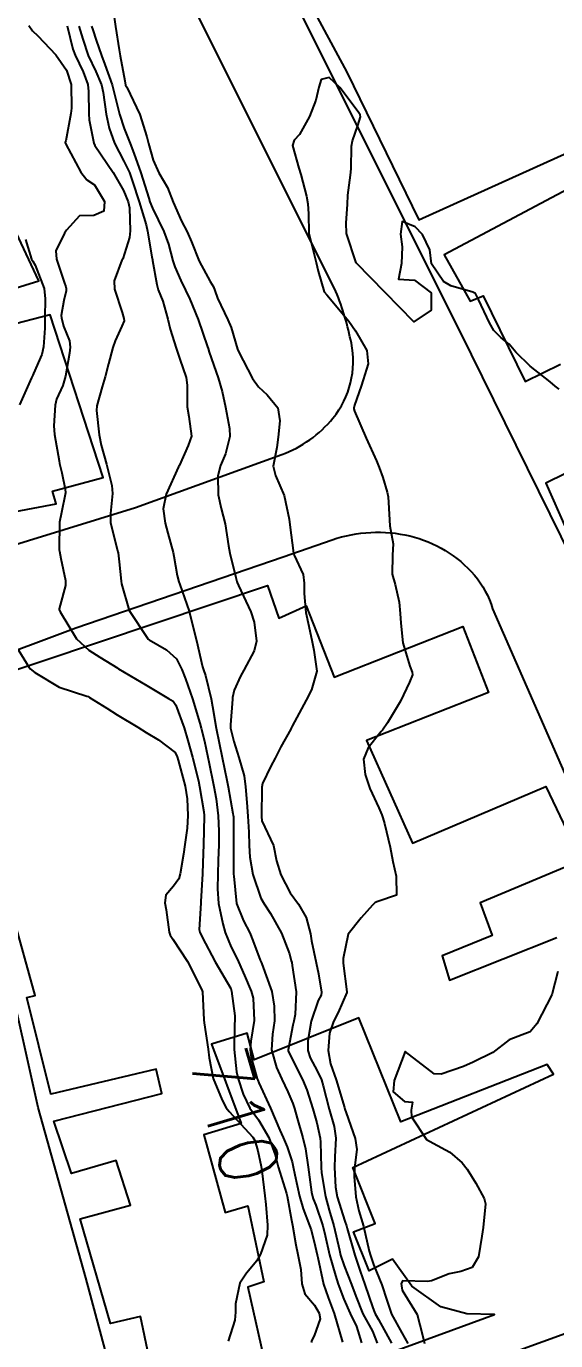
# Model space of a CAD drawing. Header units: metres. Extents: x 298520 to 308411, y 7433745 to 7450750.
# Drawn here: x 305611.2 to 305647.5, y 7436215.3 to 7436305.3 of the extents above; entities that cross this region are included whole.
import ezdxf
from ezdxf.enums import TextEntityAlignment as Align

# ---------------------------------------------------------------- set-up
doc = ezdxf.new("R2010")
doc.units = ezdxf.units.M
doc.header["$LTSCALE"] = 10
for name, color, linetype in [('Cotas', 45, 'Continuous'), ('Curvas de Nivel 1m', 11, 'Continuous'), ('Curvas de Nivel 5m', 15, 'Continuous'), ('Edificações', 30, 'Continuous'), ('Vias Primárias', 230, 'Continuous')]:
    doc.layers.add(name, color=color, linetype=linetype)
doc.styles.add('Style-STANDARD', font='STANDARD.shx')

msp = doc.modelspace()

# ---------------------------------------------------------------- linework, layer by layer
at = {"layer": 'Curvas de Nivel 1m', "flags": 128}
for points, elevation in [([(305611.389, 7436305.399), (305611.644, 7436305.04), (305611.996, 7436304.692), (305613.242, 7436303.377), (305613.968, 7436302.344), (305614.277, 7436301.365), (305614.308, 7436299.736), (305614.266, 7436299.365), (305613.914, 7436297.491), (305613.882, 7436297.402), (305613.872, 7436297.37), (305613.911, 7436297.268), (305614.951, 7436295.354), (305615.353, 7436294.824), (305615.874, 7436294.484), (305616.576, 7436293.333), (305616.52, 7436292.667), (305615.848, 7436292.371), (305614.85, 7436292.353), (305613.957, 7436291.368), (305613.831, 7436291.161), (305613.232, 7436289.963), (305613.285, 7436289.375), (305613.797, 7436287.806), (305613.921, 7436287.495), (305613.95, 7436287.368), (305613.935, 7436287.224), (305613.781, 7436286.555), (305613.609, 7436285.528), (305613.613, 7436285.372), (305613.757, 7436284.792), (305614.172, 7436283.788), (305614.215, 7436283.363), (305614.166, 7436282.934), (305613.906, 7436281.367), (305613.706, 7436280.719), (305613.291, 7436279.78), (305613.18, 7436279.375), (305613.102, 7436277.952), (305613.136, 7436277.375), (305613.454, 7436275.564), (305613.495, 7436275.371), (305613.637, 7436274.735), (305613.882, 7436273.623), (305613.892, 7436273.366), (305613.608, 7436271.915), (305613.511, 7436271.464), (305613.496, 7436271.371), (305613.472, 7436269.474), (305613.48, 7436269.371), (305613.568, 7436268.865), (305613.886, 7436267.367), (305613.892, 7436267.022), (305613.528, 7436265.684), (305613.467, 7436265.427), (305613.468, 7436265.371), (305613.521, 7436265.212), (305614.654, 7436263.358), (305615.495, 7436262.598), (305616.26, 7436262.108), (305617.483, 7436261.356), (305617.536, 7436261.319), (305619.466, 7436260.17), (305620.952, 7436259.278), (305621.268, 7436259.09), (305621.448, 7436258.822), (305622.02, 7436257.264), (305622.28, 7436256.401), (305622.592, 7436255.258), (305623.009, 7436253.631), (305623.085, 7436253.253), (305623.365, 7436251.504), (305623.4, 7436251.25), (305623.403, 7436251.209), (305623.343, 7436249.25), (305623.327, 7436248.667), (305623.286, 7436247.278), (305623.282, 7436247.25), (305623.169, 7436245.367), (305623.157, 7436245.251), (305623.061, 7436243.456), (305623.106, 7436243.252), (305623.26, 7436242.912), (305624.143, 7436241.241), (305625.215, 7436239.402), (305625.274, 7436239.229), (305625.49, 7436237.52), (305625.499, 7436237.225), (305625.476, 7436236.938), (305625.443, 7436235.226), (305625.611, 7436233.687), (305625.72, 7436233.221), (305626.071, 7436232.155), (305626.533, 7436231.209), (305627.111, 7436230.392), (305627.837, 7436229.193), (305628.268, 7436228.001), (305628.475, 7436227.186), (305629.045, 7436225.347), (305629.084, 7436225.179), (305629.384, 7436223.533), (305629.455, 7436223.174), (305629.68, 7436221.84), (305629.817, 7436221.168), (305630.011, 7436220.141), (305630.095, 7436219.163), (305630.282, 7436218.476), (305630.958, 7436217.704), (305631.277, 7436217.147), (305631.336, 7436216.757), (305630.93, 7436215.6), (305630.772, 7436215.305), (305630.737, 7436215.153)], 709), ([(305614.016, 7436305.37), (305614.409, 7436303.786), (305614.56, 7436303.361), (305615.102, 7436302.217), (305615.419, 7436301.348), (305615.481, 7436300.88), (305615.5, 7436299.346), (305615.518, 7436298.935), (305615.828, 7436297.341), (305615.91, 7436297.178), (305617.17, 7436295.327), (305617.871, 7436294.097), (305618.18, 7436293.317), (305618.27, 7436292.902), (305618.316, 7436291.315), (305618.277, 7436290.867), (305617.814, 7436289.399), (305617.785, 7436289.349), (305617.755, 7436289.321), (305617.227, 7436287.897), (305617.249, 7436287.325), (305617.769, 7436285.727), (305617.896, 7436285.319), (305617.911, 7436285.169), (305617.758, 7436284.796), (305617.288, 7436283.784), (305617.149, 7436283.326), (305616.852, 7436282.203), (305616.603, 7436281.331), (305616.398, 7436280.641), (305616.044, 7436279.336), (305616.018, 7436279.008), (305616.209, 7436277.335), (305616.351, 7436276.644), (305616.706, 7436275.329), (305617.075, 7436273.879), (305617.125, 7436273.325), (305616.971, 7436271.965), (305616.986, 7436271.326), (305617.466, 7436269.43), (305617.49, 7436269.321), (305617.503, 7436269.252), (305617.566, 7436268.632), (305617.707, 7436267.318), (305617.725, 7436267.143), (305618.254, 7436265.313), (305619.504, 7436263.404), (305619.553, 7436263.349), (305619.63, 7436263.298), (305620.82, 7436262.604), (305621.49, 7436261.995), (305621.878, 7436261.266), (305622.122, 7436260.615), (305622.587, 7436259.259), (305623.105, 7436257.585), (305623.201, 7436257.252), (305623.42, 7436256.36), (305623.656, 7436255.247), (305623.721, 7436254.926), (305624.065, 7436253.243), (305624.216, 7436252.4), (305624.362, 7436251.24), (305624.406, 7436250.18), (305624.393, 7436249.239), (305624.365, 7436248.197), (305624.336, 7436247.24), (305624.303, 7436246.235), (305624.378, 7436245.239), (305624.679, 7436243.826), (305624.843, 7436243.234), (305625.253, 7436242.246), (305625.586, 7436241.565), (305625.74, 7436241.223), (305626.158, 7436240.287), (305626.622, 7436239.209), (305626.752, 7436238.751), (305626.831, 7436237.205), (305626.594, 7436235.786), (305626.54, 7436235.209), (305626.618, 7436234.669), (305627.038, 7436233.202), (305627.063, 7436233.122), (305627.14, 7436232.94), (305627.939, 7436231.192), (305628.588, 7436229.698), (305628.819, 7436229.183), (305629.087, 7436228.553), (305629.434, 7436227.532), (305629.503, 7436227.174), (305629.601, 7436226.636), (305629.927, 7436225.167), (305630.171, 7436224.3), (305630.619, 7436223.156), (305630.725, 7436222.859), (305631.009, 7436221.744), (305631.146, 7436221.149), (305631.182, 7436220.967), (305631.566, 7436219.144), (305631.889, 7436218.216), (305632.3, 7436217.137), (305632.881, 7436215.173)], 708), ([(305614.817, 7436305.358), (305615.091, 7436304.45), (305615.461, 7436303.348), (305615.966, 7436302.234), (305616.354, 7436301.336), (305616.487, 7436300.795), (305616.684, 7436299.332), (305616.888, 7436298.366), (305617.246, 7436297.327), (305617.895, 7436296.109), (305618.272, 7436295.316), (305618.485, 7436294.706), (305618.934, 7436293.309), (305619.413, 7436291.731), (305619.509, 7436291.303), (305619.815, 7436289.535), (305619.859, 7436289.345), (305619.864, 7436289.299), (305620.145, 7436287.643), (305620.252, 7436287.293), (305620.56, 7436286.51), (305620.897, 7436285.283), (305621.071, 7436284.595), (305621.475, 7436283.274), (305621.732, 7436282.542), (305622.155, 7436281.266), (305622.231, 7436280.741), (305622.229, 7436279.265), (305622.354, 7436278.596), (305622.525, 7436277.261), (305622.301, 7436276.626), (305621.701, 7436275.269), (305621.682, 7436275.23), (305621.642, 7436275.148), (305620.783, 7436273.283), (305620.596, 7436272.268), (305620.731, 7436271.283), (305620.907, 7436270.601), (305621.267, 7436269.275), (305621.322, 7436269.025), (305621.557, 7436267.699), (305621.661, 7436267.269), (305621.725, 7436267.094), (305622.358, 7436265.262), (305622.632, 7436264.138), (305622.872, 7436263.256), (305623.287, 7436261.45), (305623.344, 7436261.251), (305623.477, 7436260.843), (305623.882, 7436259.246), (305623.969, 7436258.723), (305624.225, 7436257.242), (305624.424, 7436256.234), (305624.623, 7436255.238), (305624.942, 7436253.68), (305625.031, 7436253.234), (305625.365, 7436251.399), (305625.39, 7436251.257), (305625.392, 7436251.23), (305625.395, 7436251.197), (305625.416, 7436249.229), (305625.397, 7436247.312), (305625.406, 7436247.229), (305625.428, 7436247.112), (305625.614, 7436245.225), (305626.093, 7436244.04), (305626.516, 7436243.211), (305626.738, 7436242.688), (305627.244, 7436241.347), (305627.302, 7436241.199), (305627.341, 7436241.099), (305628.03, 7436239.192), (305628.193, 7436238.2), (305628.214, 7436237.19), (305628.086, 7436236.284), (305627.999, 7436235.192), (305628.345, 7436233.994), (305628.724, 7436233.184), (305629.134, 7436232.312), (305629.469, 7436231.517), (305629.586, 7436231.173), (305629.77, 7436230.513), (305630.16, 7436229.164), (305630.336, 7436228.412), (305630.511, 7436227.158), (305630.761, 7436225.44), (305630.821, 7436225.153), (305630.869, 7436224.98), (305631.037, 7436224.56), (305631.527, 7436223.145), (305631.691, 7436222.469), (305631.993, 7436221.14), (305632.392, 7436219.726), (305632.582, 7436219.134), (305632.963, 7436218.105), (305633.396, 7436217.126), (305633.822, 7436216.239), (305634.164, 7436215.118)], 707), ([(305615.689, 7436305.345), (305615.763, 7436305.106), (305615.993, 7436304.385), (305616.363, 7436303.336), (305616.585, 7436302.722), (305617.086, 7436301.329), (305617.489, 7436299.773), (305617.589, 7436299.323), (305617.923, 7436298.329), (305618.32, 7436297.316), (305618.575, 7436296.641), (305619.063, 7436295.308), (305619.603, 7436293.565), (305619.683, 7436293.302), (305619.857, 7436292.88), (305620.639, 7436291.288), (305620.955, 7436290.414), (305621.25, 7436289.278), (305621.383, 7436288.851), (305621.799, 7436287.911), (305622.118, 7436287.267), (305622.409, 7436286.638), (305622.976, 7436285.258), (305623.621, 7436283.374), (305623.663, 7436283.251), (305623.739, 7436283.015), (305624.346, 7436281.244), (305624.627, 7436280.318), (305624.869, 7436279.238), (305625.126, 7436277.788), (305625.158, 7436277.235), (305624.857, 7436276.036), (305624.508, 7436275.241), (305624.341, 7436274.538), (305624.356, 7436273.243), (305624.55, 7436272.299), (305624.828, 7436271.238), (305625.071, 7436269.742), (305625.163, 7436269.234), (305625.556, 7436267.566), (305625.627, 7436267.302), (305625.655, 7436267.228), (305625.759, 7436267.018), (305626.6, 7436265.214), (305626.815, 7436264.51), (305626.988, 7436263.208), (305626.828, 7436262.542), (305626.117, 7436261.22), (305625.897, 7436260.803), (305625.462, 7436259.85), (305625.339, 7436259.347), (305625.328, 7436259.231), (305625.192, 7436257.475), (305625.211, 7436257.232), (305625.419, 7436256.319), (305625.781, 7436255.224), (305626.141, 7436253.969), (305626.227, 7436253.217), (305626.311, 7436252.155), (305626.382, 7436251.215), (305626.451, 7436250.109), (305626.485, 7436249.213), (305626.515, 7436248.402), (305626.726, 7436247.209), (305627.289, 7436245.601), (305627.499, 7436245.198), (305627.938, 7436244.532), (305628.698, 7436243.186), (305629.249, 7436241.772), (305629.368, 7436241.302), (305629.395, 7436241.178), (305629.434, 7436240.983), (305629.696, 7436239.173), (305629.641, 7436237.617), (305629.543, 7436237.175), (305629.478, 7436236.886), (305629.165, 7436235.307), (305629.14, 7436235.203), (305629.142, 7436235.18), (305629.162, 7436235.123), (305629.8, 7436233.821), (305630.134, 7436233.165), (305630.43, 7436232.454), (305630.839, 7436231.154), (305631.109, 7436230.198), (305631.352, 7436229.147), (305631.374, 7436228.863), (305631.413, 7436227.147), (305631.441, 7436226.773), (305631.707, 7436225.143), (305631.96, 7436224.214), (305632.285, 7436223.137), (305632.659, 7436221.481), (305632.745, 7436221.133), (305632.992, 7436220.406), (305633.485, 7436219.125), (305633.778, 7436218.308), (305634.271, 7436217.117), (305634.935, 7436215.915), (305635.249, 7436215.105)], 706), ([(305647.708, 7436280.474), (305647.432, 7436280.686), (305647.092, 7436280.969), (305645.729, 7436282.054), (305644.748, 7436283), (305644.303, 7436283.559), (305643.753, 7436283.99), (305643.247, 7436284.504), (305642.933, 7436285.018), (305642.183, 7436286.63), (305641.984, 7436287.028), (305641.794, 7436287.129), (305640.292, 7436287.546), (305639.801, 7436287.854), (305638.963, 7436289.068), (305638.858, 7436290.034), (305638.365, 7436291.075), (305637.841, 7436291.611), (305636.965, 7436291.974), (305636.852, 7436291.095), (305636.961, 7436290.23), (305636.921, 7436289.093), (305636.719, 7436288.013), (305637.802, 7436287.941), (305638.942, 7436287.069), (305638.953, 7436285.89), (305637.763, 7436285.08), (305635.793, 7436287.11), (305633.813, 7436289.13), (305633.145, 7436291.137), (305633.115, 7436291.866), (305633.205, 7436293.137), (305633.242, 7436293.763), (305633.422, 7436295.135), (305633.457, 7436295.567), (305633.489, 7436297.134), (305633.558, 7436297.492), (305633.927, 7436298.539), (305634.098, 7436299.128), (305634.082, 7436299.275), (305633.936, 7436299.48), (305632.689, 7436301.143), (305631.963, 7436301.826), (305631.412, 7436301.708), (305631.248, 7436301.161), (305631.05, 7436300.27), (305630.608, 7436299.17), (305629.92, 7436297.924), (305629.562, 7436297.538), (305629.454, 7436297.185), (305629.89, 7436295.622), (305630.022, 7436295.178), (305630.397, 7436293.701), (305630.497, 7436293.17), (305630.538, 7436292.484), (305630.57, 7436291.169), (305630.821, 7436290.163), (305631.077, 7436289.161), (305631.2, 7436288.553), (305631.622, 7436287.153), (305631.79, 7436286.946), (305633.297, 7436285.135), (305633.756, 7436284.47), (305634.546, 7436283.122), (305634.63, 7436282.22), (305634.289, 7436281.124), (305634.148, 7436280.686), (305633.695, 7436279.387), (305633.654, 7436279.17), (305633.654, 7436279.13), (305633.691, 7436278.96), (305634.493, 7436277.122), (305635.21, 7436275.554), (305635.394, 7436275.112), (305635.636, 7436274.421), (305635.94, 7436273.419), (305636.005, 7436273.104), (305636.018, 7436272.703), (305636.112, 7436271.102), (305636.352, 7436269.869), (305636.294, 7436269.099), (305636.267, 7436267.807), (305636.492, 7436267.096), (305636.75, 7436265.876), (305636.814, 7436265.091), (305636.865, 7436264.438), (305637.003, 7436263.088), (305637.479, 7436261.495), (305637.642, 7436261.078), (305637.659, 7436260.89), (305637.466, 7436260.397), (305636.846, 7436259.089), (305635.952, 7436257.616), (305635.609, 7436257.107), (305635.528, 7436257.012), (305635.43, 7436256.907), (305634.627, 7436255.906), (305634.323, 7436255.121), (305634.433, 7436254.079), (305634.742, 7436253.116), (305635.37, 7436251.792), (305635.566, 7436251.308), (305635.627, 7436251.106), (305635.742, 7436250.72), (305636.136, 7436249.098), (305636.326, 7436248.098), (305636.554, 7436247.091), (305636.583, 7436245.801), (305635.287, 7436245.374), (305635.109, 7436245.289), (305634.938, 7436245.113), (305634.155, 7436244.24), (305633.263, 7436243.13), (305632.916, 7436241.464), (305632.92, 7436241.133), (305633.174, 7436239.169), (305633.168, 7436239.13), (305632.569, 7436237.766), (305632.246, 7436237.139), (305631.978, 7436236.345), (305631.882, 7436235.143), (305632.061, 7436234.233), (305632.429, 7436233.137), (305633.004, 7436231.252), (305633.038, 7436231.131), (305633.119, 7436230.878), (305633.744, 7436229.123), (305633.847, 7436228.361), (305633.688, 7436227.124), (305633.678, 7436226.51), (305633.796, 7436225.122), (305633.991, 7436224.163), (305634.313, 7436223.117), (305634.707, 7436221.412), (305634.783, 7436221.112), (305634.994, 7436220.482), (305635.559, 7436219.101), (305635.92, 7436218.053), (305636.235, 7436217.091), (305636.934, 7436215.799), (305637.353, 7436215.076)], 704), ([(305647.626, 7436240.567), (305647.213, 7436238.96), (305646.177, 7436236.975), (305645.738, 7436236.429), (305645.181, 7436236.221), (305644.284, 7436235.891), (305643.163, 7436235.01), (305641.823, 7436234.357), (305641.153, 7436234.052), (305639.623, 7436233.529), (305639.148, 7436233.559), (305637.163, 7436235.08), (305636.402, 7436233.091), (305636.354, 7436232.311), (305637.129, 7436231.666), (305637.665, 7436231.611), (305637.585, 7436231.075), (305637.59, 7436230.601), (305638.619, 7436229.065), (305639.09, 7436228.812), (305640.224, 7436228.182), (305641.077, 7436227.447), (305641.409, 7436227.027), (305642.017, 7436226.062), (305642.59, 7436225.015), (305642.663, 7436224.639), (305642.502, 7436223.018), (305642.421, 7436222.423), (305642.182, 7436221.022), (305641.748, 7436220.272), (305640.987, 7436220.002), (305640.175, 7436219.859), (305638.978, 7436219.377), (305638.708, 7436219.331), (305636.977, 7436219.369), (305636.899, 7436219.156), (305636.918, 7436219.081), (305636.926, 7436219.035), (305636.969, 7436218.727), (305637.992, 7436217.07), (305638.357, 7436215.64), (305638.489, 7436215.064)], 703)]:
    msp.add_lwpolyline(points, dxfattribs=dict(at, elevation=elevation))
at = {"layer": 'Curvas de Nivel 5m', "flags": 128}
for points, elevation in [([(305617.206, 7436306.138), (305617.327, 7436305.327), (305617.577, 7436303.734), (305617.651, 7436303.323), (305617.957, 7436301.613), (305618.017, 7436301.319), (305618.089, 7436301.181), (305618.987, 7436299.309), (305619.461, 7436297.761), (305619.579, 7436297.303), (305619.896, 7436296.159), (305620.286, 7436295.294), (305620.875, 7436294.287), (305621.282, 7436293.279), (305621.844, 7436291.994), (305622.234, 7436291.266), (305622.528, 7436290.561), (305623.063, 7436289.257), (305623.799, 7436287.854), (305624.034, 7436287.485), (305624.127, 7436287.245), (305624.319, 7436286.708), (305625.029, 7436285.231), (305625.237, 7436284.707), (305625.683, 7436283.221), (305625.741, 7436283.061), (305626.697, 7436281.215), (305627.13, 7436280.632), (305627.702, 7436280.094), (305628.435, 7436279.193), (305628.569, 7436278.307), (305628.477, 7436277.192), (305628.386, 7436276.468), (305628.132, 7436275.195), (305628.273, 7436274.557), (305628.866, 7436273.188), (305629.226, 7436271.556), (305629.269, 7436271.183), (305629.519, 7436269.235), (305629.532, 7436269.18), (305629.572, 7436269.099), (305630.17, 7436267.782), (305630.241, 7436267.17), (305630.25, 7436266.462), (305630.372, 7436265.167), (305630.578, 7436264.229), (305630.8, 7436263.161), (305630.917, 7436262.578), (305631.109, 7436261.156), (305630.756, 7436259.868), (305630.381, 7436259.166), (305629.435, 7436257.389), (305629.362, 7436257.252), (305629.325, 7436257.181), (305628.648, 7436255.954), (305628.256, 7436255.191), (305627.963, 7436254.628), (305627.385, 7436253.455), (305627.341, 7436253.201), (305627.338, 7436253.156), (305627.324, 7436251.201), (305627.358, 7436250.889), (305628.15, 7436249.192), (305628.357, 7436248.155), (305628.651, 7436247.187), (305629.295, 7436245.958), (305629.848, 7436245.172), (305630.386, 7436244.275), (305630.675, 7436243.159), (305630.76, 7436242.659), (305631.076, 7436241.152), (305631.232, 7436240.41), (305631.443, 7436239.148), (305631.405, 7436238.954), (305631.207, 7436238.572), (305630.733, 7436237.157), (305630.507, 7436235.826), (305630.498, 7436235.16), (305630.659, 7436234.658), (305631.149, 7436233.756), (305631.424, 7436233.147), (305631.56, 7436232.724), (305631.971, 7436231.142), (305632.3, 7436229.943), (305632.416, 7436229.137), (305632.359, 7436227.859), (305632.336, 7436227.137), (305632.395, 7436225.794), (305632.506, 7436225.135), (305633.026, 7436223.458), (305633.146, 7436223.129), (305633.202, 7436222.947), (305633.714, 7436221.123), (305634.076, 7436220.03), (305634.4, 7436219.116), (305634.957, 7436217.521), (305635.061, 7436217.216), (305635.107, 7436217.108), (305635.334, 7436216.717), (305636.231, 7436215.09)], 705), ([(305611.166, 7436290.74), (305611.573, 7436289.394), (305611.655, 7436289.236), (305611.809, 7436288.967), (305612.426, 7436287.384), (305612.493, 7436286.672), (305612.477, 7436285.383), (305612.492, 7436284.646), (305612.398, 7436283.383), (305612.269, 7436282.851), (305611.715, 7436281.544), (305611.663, 7436281.442), (305611.64, 7436281.391), (305611.576, 7436281.256), (305610.743, 7436279.404)], 710), ([(305610.687, 7436262.594), (305611.402, 7436261.391), (305611.482, 7436261.305), (305611.799, 7436261.066), (305613.463, 7436260.061), (305615.368, 7436259.437), (305615.454, 7436259.405), (305615.551, 7436259.349), (305616.719, 7436258.604), (305617.441, 7436258.156), (305618.845, 7436257.306), (305619.428, 7436256.95), (305620.266, 7436256.441), (305621.408, 7436255.583), (305621.557, 7436255.268), (305621.619, 7436255.049), (305622.091, 7436253.263), (305622.231, 7436252.404), (305622.277, 7436251.261), (305622.225, 7436250.386), (305622.082, 7436249.263), (305621.987, 7436248.603), (305621.759, 7436247.266), (305621.658, 7436246.916), (305621.3, 7436246.406), (305620.767, 7436245.802), (305620.712, 7436245.279), (305620.788, 7436244.787), (305620.99, 7436243.274), (305621.057, 7436243.069), (305621.258, 7436242.794), (305622.246, 7436241.26), (305623.215, 7436239.368), (305623.265, 7436239.249), (305623.282, 7436239.18), (305623.373, 7436237.248), (305623.39, 7436237.048), (305623.664, 7436235.245), (305623.739, 7436234.662), (305624.015, 7436233.241), (305624.624, 7436231.739), (305624.906, 7436231.232), (305625.119, 7436230.976), (305626.725, 7436229.206), (305626.868, 7436228.98), (305627.084, 7436228.275), (305627.307, 7436227.198), (305627.35, 7436226.916), (305627.552, 7436225.195), (305627.62, 7436224.611), (305627.739, 7436223.193), (305627.706, 7436222.504), (305627.254, 7436221.197), (305627.174, 7436221.025), (305626.996, 7436220.736), (305626.291, 7436219.902), (305625.846, 7436219.217), (305625.54, 7436217.802), (305625.538, 7436217.221), (305625.495, 7436216.671), (305625.045, 7436215.228)], 710)]:
    msp.add_lwpolyline(points, dxfattribs=dict(at, elevation=elevation))
at = {"layer": 'Edificações'}
for points in [[(305651.964, 7436309.649), (305643.565, 7436326.864), (305638.974, 7436335.866), (305620.772, 7436327.215), (305622.567, 7436322.783), (305626.606, 7436324.548), (305629.524, 7436319.164), (305625.209, 7436316.488), (305628.143, 7436310.418), (305628.651, 7436310.615), (305633.165, 7436302.207), (305638.104, 7436292.074), (305650.682, 7436297.764)], [(305594.16, 7436305.46), (305593.495, 7436305.21), (305595.13, 7436301.068), (305595.947, 7436301.34), (305599.703, 7436292.041), (305599.188, 7436291.829), (305602.339, 7436282.166), (305604.883, 7436271.035), (305613.262, 7436272.615), (305612.998, 7436273.493), (305616.485, 7436274.429), (305612.841, 7436285.578), (305609.844, 7436284.786), (305609.168, 7436287.016), (305612.077, 7436287.896), (305607.903, 7436296.719), (305610.459, 7436297.864), (305609.253, 7436300.813), (305608.519, 7436300.49), (305607.285, 7436303.16), (305609.37, 7436303.952), (305606.727, 7436310.272)], [(305651.612, 7436295.933), (305639.849, 7436289.673), (305641.63, 7436286.502), (305642.504, 7436286.868), (305645.381, 7436281.004), (305647.806, 7436282.187)], [(305649.503, 7436275.359), (305646.795, 7436274.036), (305648.207, 7436270.87)], [(305608.447, 7436260.566), (305627.742, 7436267.021), (305628.51, 7436264.79), (305630.39, 7436265.624), (305632.312, 7436260.741), (305641.126, 7436264.204), (305642.881, 7436259.698), (305634.524, 7436256.394), (305637.659, 7436249.372), (305646.811, 7436253.254), (305649.234, 7436248.164), (305642.298, 7436245.279), (305643.134, 7436243.025), (305639.708, 7436241.648), (305640.209, 7436239.979), (305647.562, 7436242.9)], [(305620.092, 7436211.917), (305619.037, 7436216.935), (305616.981, 7436216.447), (305614.893, 7436223.628), (305618.339, 7436224.552), (305617.362, 7436227.608), (305614.302, 7436226.735), (305613.091, 7436230.321), (305620.498, 7436232.197), (305620.112, 7436233.866), (305612.886, 7436232.171), (305611.243, 7436238.789), (305611.81, 7436238.918), (305610.284, 7436244.448)], [(305636.372, 7436214.517), (305643.286, 7436217.061), (305641.386, 7436217.101), (305639.606, 7436217.586), (305637.625, 7436218.999), (305636.291, 7436220.857), (305634.711, 7436220.055), (305633.619, 7436222.72), (305635.115, 7436223.29), (305633.579, 7436227.126), (305647.33, 7436233.54), (305646.884, 7436234.188), (305636.866, 7436230.26), (305633.986, 7436237.397), (305626.828, 7436234.521), (305626.341, 7436236.349), (305623.901, 7436235.577), (305625.937, 7436230.161), (305623.373, 7436229.384), (305624.837, 7436224.055), (305626.382, 7436224.502), (305627.48, 7436219.296), (305626.382, 7436218.931), (305627.643, 7436213.36)], [(305660.609, 7436220.278), (305637.423, 7436211.851)]]:
    msp.add_lwpolyline(points, dxfattribs=at)
at = {"layer": 'Vias Primárias'}
for points in [[(305584.373, 7436326.783), (305595.053, 7436300.494), (305601.247, 7436282.571), (305603.694, 7436272.525, 0.194766), (305605.364, 7436270.204, 0.164365), (305608.907, 7436269.35), (305618.684, 7436272.364), (305628.72, 7436276.001, 0.136202), (305632.221, 7436278.492, 0.223667), (305633.483, 7436283.617, 0.045727), (305632.422, 7436287.173), (305621.91, 7436308.224)], [(305649.064, 7436131.014), (305646.511, 7436135.107), (305641.527, 7436143.412), (305637.249, 7436153.039), (305632.219, 7436164.582), (305626.292, 7436181.803), (305621.912, 7436194.979), (305618.345, 7436208.179), (305615.298, 7436219.584), (305612.032, 7436231.249), (305609.853, 7436240.991), (305606.611, 7436253.602, -0.221162), (305607.943, 7436261.619), (305614.598, 7436264.124), (305628.817, 7436268.995), (305632.167, 7436270.151, -0.142154), (305637.478, 7436270.416, -0.157646), (305641.911, 7436267.728, -0.110007), (305643.152, 7436265.422), (305650.206, 7436249.312)]]:
    msp.add_lwpolyline(points, format="xyb", dxfattribs=at)
msp.add_lwpolyline([(305629.747, 7436306.751), (305640.916, 7436284.42), (305650.916, 7436264.126)], dxfattribs=at)

# ---------------------------------------------------------------- texts
at = {"layer": 'Cotas', "style": 'Style-STANDARD'}
msp.add_text('710', height=4, rotation=286.43416, dxfattribs=at).set_placement((305625.533, 7436230.693, 710), align=Align.MIDDLE_CENTER)

doc.saveas('drawing.dxf')
